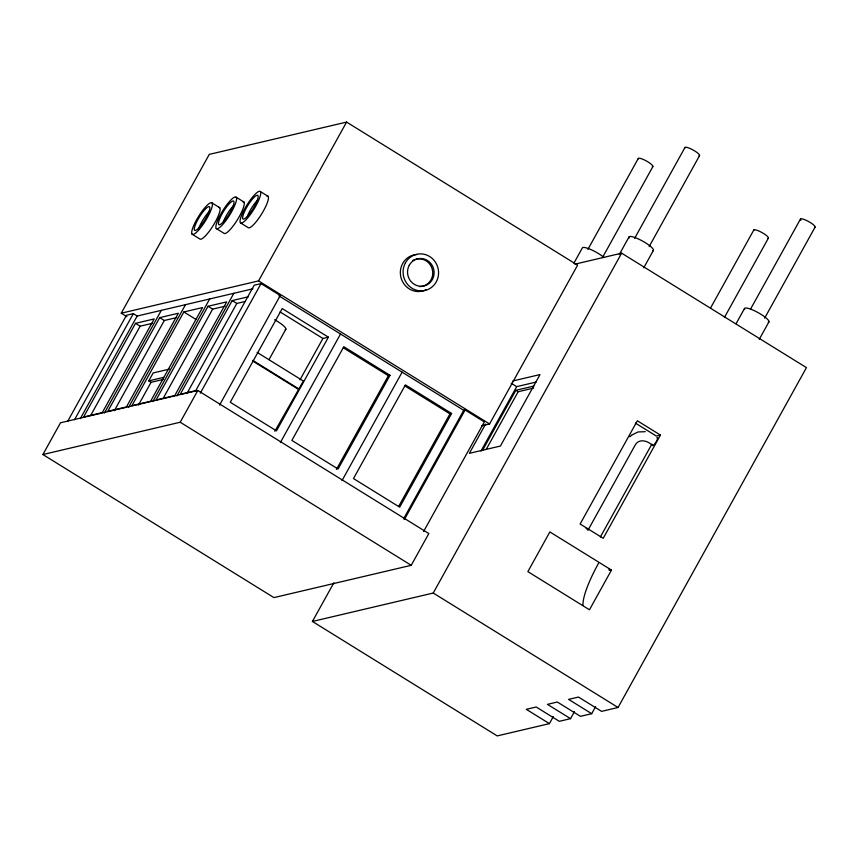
<?xml version="1.0" encoding="UTF-8"?>
<svg xmlns="http://www.w3.org/2000/svg" width="858" height="858" viewBox="0 0 858 858"><rect width="100%" height="100%" fill="white"/><g stroke="black" fill="none" stroke-linecap="round" stroke-linejoin="round"><path stroke-width="1.29" d="M598.498 563.341L595.259 569.401A60.403 13.288 -58.2 0 0 582.979 605.33M42.9 454.536L60.51 422.779L197.812 390.476L428.828 533.547L411.229 565.304L273.916 597.608L42.9 454.536L180.212 422.233L411.229 565.304M126.941 316.72L121.246 313.202L209.277 154.386L346.589 122.083L577.606 265.154L489.575 423.97L481.799 425.793M67.664 421.342L126.469 315.261L133.333 313.642L137.183 316.034L252.928 288.803M74.528 419.723L133.333 313.642M80.32 418.618L137.183 316.034M135.532 323.327L83.591 417.02L102.263 412.634L154.204 318.929L135.532 323.327L140.154 326.19L152.595 323.251M90.809 415.197L140.154 326.19M104.494 412.934L161.347 310.349M159.695 317.642L107.765 411.336L126.437 406.939L178.367 313.245L159.695 317.642L164.318 320.495L176.769 317.567M114.328 410.682L164.318 320.495M128.657 407.239L185.521 304.654M183.859 311.958L131.928 405.652L150.6 401.254L202.542 307.561L183.859 311.958L195.967 319.444M163.524 379.375L151.072 382.314L148.766 380.877L153.164 372.94L169.348 369.133M138.438 405.094L151.072 382.314M152.821 401.555L209.684 298.97M208.033 306.263L156.092 399.967L174.764 395.57L226.705 301.877L208.033 306.263L212.655 309.127L225.096 306.199M163.31 398.144L212.655 309.127M176.984 395.87L233.848 293.286M248.38 296.771L232.196 300.579L180.255 394.283L196.439 390.476M186.829 393.629L236.819 303.442L245.527 301.394M195.367 391.302L254.172 285.221L261.036 283.601L280.287 295.527L219.541 405.105M180.212 422.233L197.812 390.476M121.246 313.202L258.558 280.898L346.589 122.083M200.289 393.179L261.036 283.601M269.037 359.577L285.864 329.215M299.989 379.837L322.919 338.47L328.41 337.173L276.48 430.866L230.276 402.252L282.207 308.558L328.41 337.173M274.828 431.263L303.378 381.038L257.175 352.424M280.427 442.417L340.519 333.998M336.433 469.412L388.374 375.718L390.015 375.321L338.084 469.026L291.881 440.411L343.811 346.707L390.015 375.321M342.031 480.566L402.123 372.158M553.303 716.612L549.41 723.637L497.232 735.917L312.419 621.46L333.859 582.786M398.691 506.392L449.978 413.867L451.619 413.481L399.689 507.175L353.485 478.56L405.416 384.867L451.619 413.481M403.635 518.715L463.728 410.306L465.1 409.985L484.352 421.911L423.605 531.488M404.354 519.562L465.1 409.985M573.895 263.159L582.303 247.983A13.932 2.917 29 0 1 590.765 249.517A13.932 2.917 29 0 1 603.871 257.379M485.607 424.045L469.369 453.335L500.407 446.042L540.014 374.571L512.859 380.963M587.912 249.367L638.32 158.419M480.963 451.072L516.688 386.647L536.078 382.078M482.561 450.353L515.851 390.293L533.858 386.057M486.154 449.474L518.168 391.72L533.59 388.095M602.455 257.582L652.863 166.634M619.283 254.515L628.989 237.001M312.419 621.46L433.247 593.028L621.632 253.174L806.445 367.632L618.06 707.485L601.587 711.368L578.485 697.061L568.597 699.377L591.698 713.684L595.591 706.67M634.598 238.385L685.006 147.437M649.141 246.6L699.549 155.652M643.725 267.835L653.442 250.322M710.531 308.076L753.828 229.955M587.891 530.373L635.145 445.141C638.706 438.406 647.34 440.293 652.584 445.527M600.396 536.958L651.833 444.165M724.42 317.46L768.371 238.17M660.445 435.081L603.228 538.309L580.126 524.002L637.344 420.774L660.445 435.081L656.327 436.046L635.424 423.101M736.089 323.713L744.497 308.537M750.75 308.751L800.514 218.972M611.475 570.077L589.467 609.781L527.863 571.632L549.871 531.928L611.475 570.077L609.652 570.388A13.878 3.057 -58.2 0 1 608.955 569.251M764.65 318.136L815.057 227.188M759.233 339.371L768.95 321.857M549.41 723.637L526.308 709.33L536.196 707.003L559.298 721.31L570.549 718.661L574.442 711.647M629.836 436.808L631.563 435.263M631.82 435.049L638.02 431.96L645.27 431.692M574.86 264.178L621.632 253.174M148.766 380.877L163.696 377.359M591.698 713.684L580.437 716.333L557.335 702.026L547.447 704.354L570.549 718.661M260.306 191.516A18.565 4.086 -58.2 0 1 248.037 217.503A18.565 4.086 -58.2 0 1 242.803 212.548A18.565 4.086 -58.2 0 1 260.306 191.516L268.007 196.278M236.143 197.201A18.565 4.086 -58.2 0 1 223.874 223.187A18.565 4.086 -58.2 0 1 218.629 218.232A18.565 4.086 -58.2 0 1 236.143 197.201L243.844 201.973M511.186 383.236L516.688 386.647M515.851 390.293L518.168 391.72M212.044 202.96A18.565 4.086 -58.2 0 1 199.474 229.15A18.565 4.086 -58.2 0 1 194.637 223.563A18.565 4.086 -58.2 0 1 212.044 202.96L219.745 207.722M240.454 222.866L248.155 227.627A18.565 4.086 -58.2 0 0 262.376 212.752A18.565 4.086 -58.2 0 0 266.892 196.074M216.291 228.55L223.992 233.312A18.565 4.086 -58.2 0 0 238.213 218.436A18.565 4.086 -58.2 0 0 242.717 201.759M192.053 234.159L199.753 238.932A18.565 4.086 -58.2 0 0 213.824 224.496A18.565 4.086 -58.2 0 0 218.683 207.422M258.558 280.898L489.575 423.97M278.914 295.849L463.728 410.306M343.297 347.801L388.374 375.718M404.901 385.95L449.978 413.867M280.105 311.947L322.919 338.47M232.196 300.579L236.819 303.442M252.778 360.371L298.981 388.985M253.078 361.261L298.155 389.178M433.247 593.028L618.06 707.485M425.997 289.779A18.565 17.696 76.8 0 1 400.965 277.509A18.565 17.696 76.8 0 1 416.849 254.526M412.752 260.553A13.932 13.267 76.8 0 1 414.854 259.566M415.958 259.223A13.932 13.267 76.8 0 1 432.636 271.128A13.932 13.267 76.8 0 1 419.508 286.593M223.305 221.772A13.932 3.067 -58.2 0 1 233.923 205.234M198.37 229.826A13.932 3.067 -58.2 0 1 209.76 210.918M247.361 216.366A13.932 3.067 -58.2 0 1 257.893 199.742M274.624 319.777A13.932 2.917 29 0 1 285.188 329.719M586.143 528.453A4.644 0.976 29 0 1 586.936 529.064M656.831 437.859A4.644 1.019 -58.2 0 1 655.823 442.331A4.644 1.019 -58.2 0 1 652.541 444.648M629.15 237.945A13.932 2.917 29 0 1 642.202 240.873A13.932 2.917 29 0 1 652.766 250.815M684.963 147.941A8.355 1.748 29 0 1 693.403 150.171A8.355 1.748 29 0 1 699.013 155.866M638.277 158.923A8.355 1.748 29 0 1 646.717 161.154A8.355 1.748 29 0 1 652.327 166.849M744.658 309.481A13.932 2.917 29 0 1 757.711 312.409A13.932 2.917 29 0 1 768.275 322.351M800.922 220.216A8.355 1.748 29 0 1 807.946 221.182A8.355 1.748 29 0 1 814.521 227.402M753.785 230.459A8.355 1.748 29 0 1 762.226 232.69A8.355 1.748 29 0 1 767.835 238.385M409.277 265.229A13.932 13.267 76.8 0 0 420.881 286.272A13.932 13.267 76.8 0 0 432.314 265.648A13.932 13.267 76.8 0 0 409.277 265.229M224.249 220.871A13.932 3.067 -58.2 0 0 233.719 201.18A13.932 3.067 -58.2 0 0 220.688 216.57A13.932 3.067 -58.2 0 0 224.249 220.871M200.075 226.555A13.932 3.067 -58.2 0 0 209.556 206.875A13.932 3.067 -58.2 0 0 196.514 222.254A13.932 3.067 -58.2 0 0 200.075 226.555M405.426 262.848A18.565 17.696 76.8 0 0 420.903 290.905A18.565 17.696 76.8 0 0 436.154 263.395A18.565 17.696 76.8 0 0 405.426 262.848M248.627 214.929A13.932 3.067 -58.2 0 0 257.829 195.431A13.932 3.067 -58.2 0 0 244.691 211.207A13.932 3.067 -58.2 0 0 248.627 214.929"/></g></svg>
